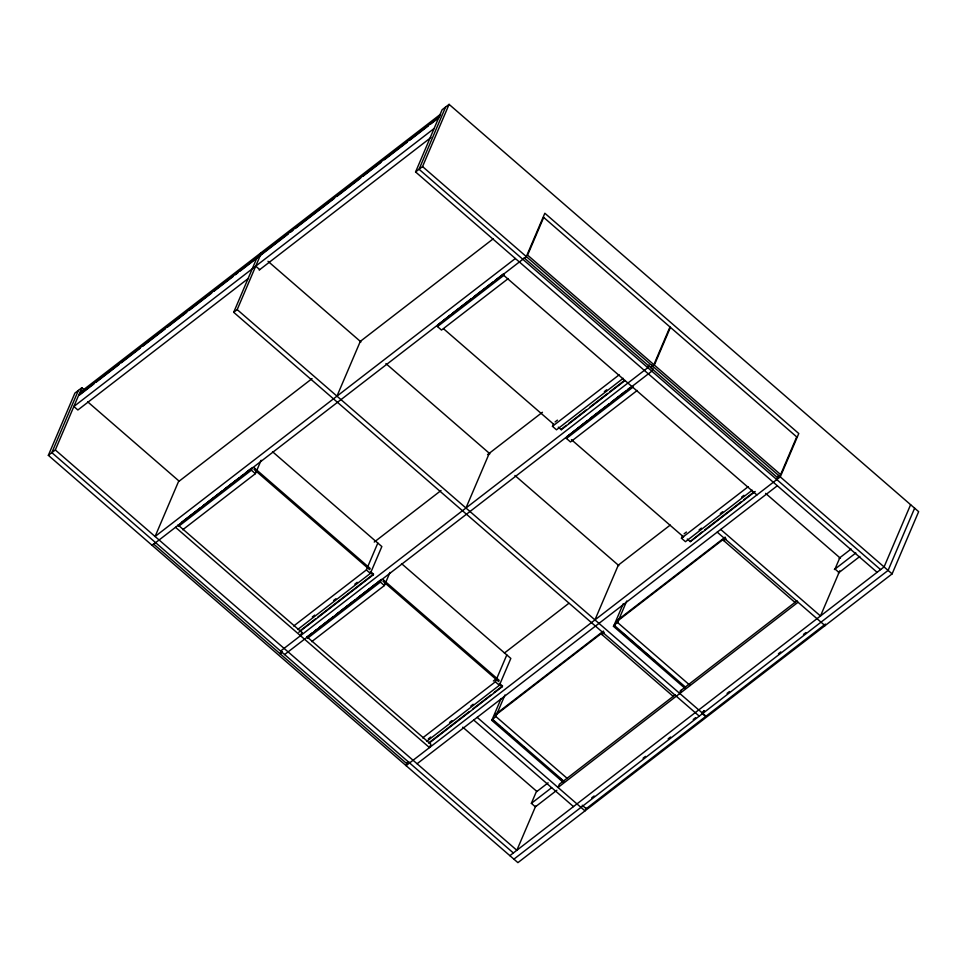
<?xml version="1.0" encoding="UTF-8"?>
<svg xmlns="http://www.w3.org/2000/svg" width="967" height="967" viewBox="0 0 967 967"><rect width="100%" height="100%" fill="white"/><g stroke="black" fill="none" stroke-linecap="round" stroke-linejoin="round"><path stroke-width="1.45" d="M877.105 572.295L415.58 171.957L442.112 109.742L449.087 104.363L918.65 511.664L892.106 573.89L517.913 862.637L48.35 455.336L74.894 393.11L81.857 387.731L84.129 389.713M78.375 390.426L51.831 452.641L513.368 852.979M48.35 455.336L55.312 449.957L81.857 387.731M699.25 716.124L233.7 312.305L257.065 257.524M233.7 312.305L237.193 309.609L260.546 254.841M178.69 526.278L251.384 470.192L252.52 467.508M182.715 529.771L255.397 473.673L261.126 460.244M445.594 107.047L419.062 169.273L880.586 569.611M415.58 171.957L422.543 166.578L449.087 104.363M336.951 396.156L360.316 341.375M408.763 761.561L406.442 763.362L280.152 653.813L281.3 651.117M300.495 635.706L301.897 632.406M508.231 278.581L441.496 330.073L437.483 326.58L438.631 323.897M293.678 626.012L366.36 569.926L377.819 543.055M297.691 629.505L370.373 573.407L381.844 546.548L272.525 451.722M298.767 632.297L373.177 574.882L373.492 574.132L370.506 571.533M307.675 638.16L380.369 582.074L381.518 579.39M311.7 641.653L384.382 585.555L389.979 572.44M465.949 508.038L489.302 453.269M407.832 761.573L406.092 765.646L780.284 476.888L798.778 433.53L544.832 213.248L526.326 256.606L152.133 545.352M623.207 378.315L556.484 429.807L552.459 426.314L553.607 423.631M558.285 427.148L561.259 429.735L561.585 428.985M637.217 390.463L570.482 441.955L566.469 438.474L567.617 435.779M422.664 737.906L495.346 681.808L506.805 654.937M426.677 741.387L499.371 685.301L510.83 658.43L401.51 563.604M428.937 743.272L502.163 686.763L502.477 686.014L499.492 683.427M563.108 782.206L491.683 720.258L495.805 716.462L504.967 694.971M500.918 698.996L492.324 719.146L563.773 781.118M648.99 364.958L647.817 367.69L280.587 651.069M779.475 475.498L777.154 477.299L650.864 367.75L652.012 365.055M653.003 368.439L651.831 371.183L284.612 654.55M594.935 619.92L618.3 565.151M673.383 696.53L601.945 634.557L603.082 631.874M556.859 790.257L535.38 806.829L531.366 803.347L536.189 792.033L548.12 782.823M535.718 806.043L516.849 850.295L55.312 449.957M684.878 688.25L613.453 626.302L613.767 625.54M685.53 687.162L614.081 625.19L623.256 603.698M614.081 625.19L617.562 622.506L626.737 601.003M752.193 490.196L685.47 541.689L681.445 538.208L682.593 535.513M687.271 539.03L690.257 541.629L702.38 531.753M586.147 808.17L584.999 810.878L477.19 717.369M795.152 602.574L723.703 540.601L724.851 537.918M679.777 693.52L681.179 690.22M776.803 479.584L778.568 475.45M702.743 713.428L703.903 710.697M839.827 557.729L835.004 569.043L839.018 572.524M839.755 570.808L820.487 615.991L720.717 529.445M910.612 504.701L884.08 566.916L509.875 855.662M914.637 508.183L888.093 570.409L513.9 859.155M78.678 395.189L438.945 117.188M93.968 383.887L79.693 394.899L81.107 391.599L260.643 253.064L259.229 256.364L240.203 271.038M96.337 382.05L118.929 364.619M121.31 362.782L140.336 348.108M142.717 346.271L165.297 328.84M167.678 327.003L186.704 312.329M189.085 310.492L211.676 293.061M214.045 291.224L233.071 276.538M235.452 274.713L237.834 272.875M288.166 234.038L259.627 256.05L261.042 252.75L440.565 114.215L439.163 117.515L430.835 123.933M290.547 232.201L292.916 230.364M295.298 228.526L334.534 198.247M336.915 196.422L360.691 178.073M363.072 176.236L380.901 162.468M384.467 159.712L407.059 142.282M409.44 140.457L428.466 125.77M434.11 128.502L73.855 406.491L77.868 409.984L248.459 278.351M259.192 270.059L430.98 137.507M312.051 378.629L178.448 481.723L155.083 536.492L515.351 258.503M359.772 341.798L493.375 238.704M181.832 522.083L200.725 507.506M203.094 505.681L221.987 491.103M224.344 489.278L238.523 478.339M240.88 476.526L243.249 474.7M245.606 472.875L251.505 468.318L177.964 525.577M450.235 314.976L439.284 323.933L504.23 273.806M452.592 313.151L471.485 298.573M473.854 296.748L492.747 282.171M495.104 280.345L503.372 273.963M437.483 326.58L504.206 275.087M374.241 542.064L441.037 490.511M487.561 454.611L542.439 412.268M555.106 421.938L557.427 420.137M552.459 426.314L619.194 374.821M312.317 616.946L314.686 615.121M333.579 600.543L335.936 598.718M354.841 584.141L357.198 582.315M604.339 391.611L606.696 389.786M300.278 630.629L315.629 618.783M317.986 616.958L373.492 574.132M562.77 428.079L566.311 425.335M568.669 423.522L586.389 409.851M589.93 407.119L607.639 393.448M610.008 391.623L624.174 380.684M561.259 429.735L625.033 380.527M282.013 651.625L279.693 653.414L153.402 543.865M652.725 365.562L650.404 367.351L524.114 257.814M280.152 653.813L282.473 652.024M650.864 367.75L653.184 365.961M307.276 636.709L312.003 633.059M314.36 631.233L316.729 629.408M319.086 627.595L333.264 616.656M335.622 614.831L354.514 600.253M356.883 598.428L375.776 583.85M378.133 582.025L380.502 580.2L306.962 637.458M587.489 420.476L568.27 435.815L632.043 386.607M589.846 418.663L608.739 404.073M611.108 402.248L625.274 391.321M627.643 389.496L630.001 387.67M566.469 438.474L633.204 386.969M504.423 653.027L568.838 603.311M617.744 565.574L670.24 525.069M493.351 681.01L495.672 679.221M684.104 533.82L686.425 532.031M681.445 538.208L748.18 486.715M428.321 738.861L430.678 737.035M449.57 722.458L451.94 720.633M470.832 706.055L473.189 704.23M699.081 529.928L701.438 528.103M720.33 513.513L722.7 511.7M741.592 497.111L743.949 495.297M429.263 742.511L469.418 711.531M472.96 708.799L490.668 695.128M494.21 692.396L502.477 686.014M704.75 529.94L741.351 501.68M743.72 499.866L754.345 491.659M690.257 541.629L755.203 491.502M417.079 763.749L777.335 485.748M603.432 631.064L495.297 714.504L494.778 715.737L603.71 631.669M725.19 537.108L617.067 620.548L616.535 621.769L725.48 537.712M601.945 634.557L604.266 632.769M723.703 540.601L726.024 538.812M491.683 720.258L493.412 718.928M613.453 626.302L615.169 624.96M839.187 558.225L851.117 549.014M531.366 803.347L551.649 787.694M834.364 569.539L855.843 552.967M675.256 694.789L559.422 784.177L558.019 787.476L798.053 602.248M680.043 691.103L797.074 600.785M838.389 573.02L859.856 556.448M591.731 797.823L594.125 795.986M643.079 758.201L645.472 756.363M668.161 738.848L670.554 737.011M693.242 719.496L695.636 717.659M701.994 712.739L704.387 710.89M727.075 693.387L729.469 691.538M778.435 653.765L780.816 651.915M803.504 634.412L805.898 632.563M825.443 624.066L706.019 716.221L237.193 309.609M422.543 166.578L892.106 573.89M765.61 493.363L840.444 558.261M502.949 274.652L756.895 494.935M717.224 532.14L825.032 625.649M443.563 328.768L553.462 424.078M571.424 439.659L683.572 536.951M267.992 261.295L360.969 341.943M385.918 363.592L489.906 453.777M514.915 475.474L618.844 565.622M255.723 266.155L259.748 269.636M617.562 622.506L690.148 685.458M622.845 633.409L628.502 638.329M630.774 640.299L635.307 644.227M637.579 646.198L642.112 650.126M645.509 653.076L648.917 656.025M652.314 658.974L654.586 660.944M701.607 713.042L705.62 716.535L586.195 808.69L582.182 805.197M370.192 572.295L373.177 574.882M499.177 684.177L502.163 686.763M251.384 470.192L255.397 473.673M366.36 569.926L370.373 573.407M380.369 582.074L384.382 585.555M495.346 681.808L499.371 685.301M495.805 716.462L567.254 778.435M492.01 719.496L499.939 726.386M502.211 728.356L506.744 732.285M509.017 734.255L513.55 738.184M516.946 741.133L519.219 743.103M523.751 747.032L526.024 749.002M555.493 774.567L563.435 781.457M473.709 720.052L573.479 806.599M87.683 401.825L178.883 480.937M462.782 727.184L536.89 791.465M178.073 524.996L302.2 632.672M306.757 636.624L430.883 744.3L429.481 747.6L175.523 527.305M254.587 468.197L254.067 469.418L369.624 569.66L370.143 568.427L254.587 468.197M383.573 580.079L383.053 581.3L498.609 681.542L499.129 680.309L383.573 580.079M543.684 217.406L527.595 255.119L653.885 364.668L669.974 326.955L543.684 217.406M670.421 327.354L654.345 365.067L780.635 474.604L796.711 436.903L670.421 327.354"/></g></svg>
